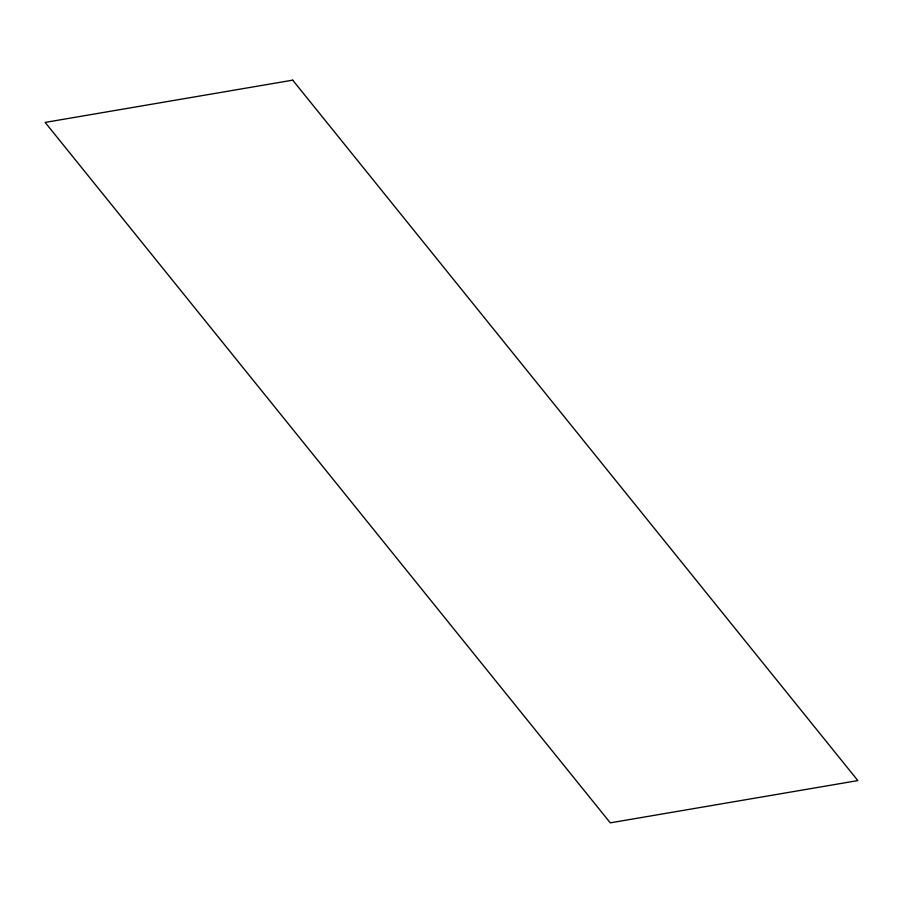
<?xml version="1.0" encoding="UTF-8"?>
<svg xmlns="http://www.w3.org/2000/svg" width="903" height="903" viewBox="0 0 903 903"><rect width="100%" height="100%" fill="white"/><g stroke="black" fill="none" stroke-linecap="round" stroke-linejoin="round"><path stroke-width="1.35" d="M292.719 80.153L45.15 122.413L610.281 822.847L857.85 780.587L292.719 80.153"/></g></svg>
